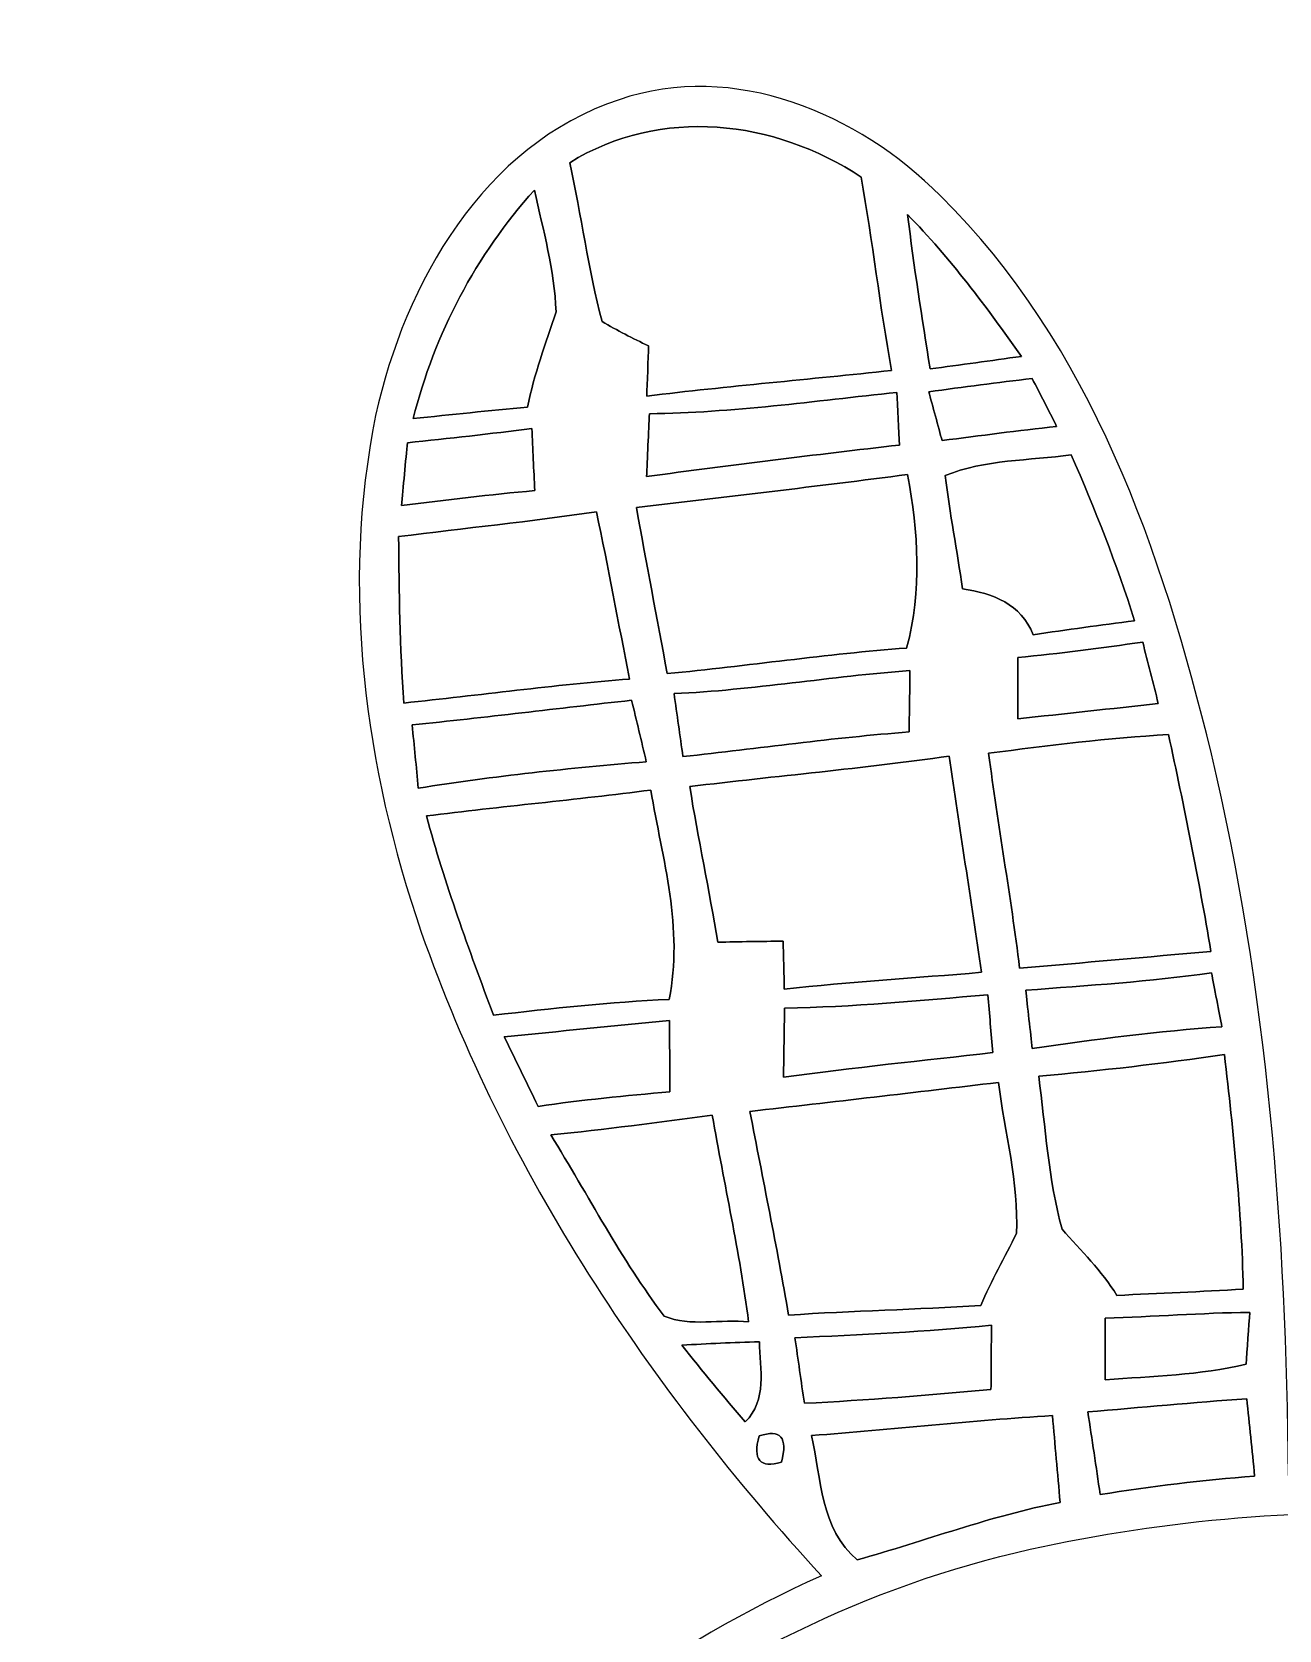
# Model space of a CAD drawing. Header units: centimetres. Extents: x -9.7 to 9.7, y -20.5 to 20.6.
# Drawn here: x -9.234 to -6.573, y -14.554 to -11.144 of the extents above; entities that cross this region are included whole.
import ezdxf

# ---------------------------------------------------------------- set-up
doc = ezdxf.new("R2010")
doc.units = ezdxf.units.CM
doc.header["$MEASUREMENT"] = 0
doc.layers.add('Camada 1', color=7, linetype='Continuous')

msp = doc.modelspace()

# ---------------------------------------------------------------- linework, layer by layer
at = {"layer": 'Camada 1'}
for points, knots in [([(-5.51814, -11.27337), (-5.27049, -11.14354), (-4.95087, -11.15447), (-4.72157, -11.31958), (-4.72157, -11.31958), (-4.49896, -11.46986), (-4.37515, -11.72845), (-4.32788, -11.98667), (-4.32788, -11.98667), (-4.27177, -12.34968), (-4.3374, -12.72151), (-4.46722, -13.0623), (-4.46722, -13.0623), (-4.65067, -13.55302), (-4.94312, -13.99611), (-5.27649, -14.39757), (-5.27649, -14.39757), (-4.7431, -14.581), (-4.31236, -14.99763), (-4.06752, -15.50105), (-4.06752, -15.50105), (-3.95605, -15.74446), (-3.81387, -16.00412), (-3.86891, -16.2814), (-3.86891, -16.2814), (-3.94017, -16.61337), (-4.20158, -16.86243), (-4.47462, -17.04304), (-4.47462, -17.04304), (-4.71735, -17.20003), (-4.98474, -17.31751), (-5.26133, -17.40076), (-5.26133, -17.40076), (-5.12409, -17.44132), (-4.98157, -17.5327), (-4.95335, -17.68333), (-4.95335, -17.68333), (-4.94242, -17.92498), (-4.7893, -18.12536), (-4.7392, -18.35855), (-4.7392, -18.35855), (-4.58505, -18.28095), (-4.40372, -18.20862), (-4.23157, -18.27354), (-4.23157, -18.27354), (-3.97756, -18.36844), (-3.8481, -18.63619), (-3.78071, -18.88208), (-3.78071, -18.88208), (-3.68194, -19.21581), (-3.8615, -19.55694), (-4.0841, -19.79753), (-4.0841, -19.79753), (-4.15113, -19.85785), (-4.17442, -19.94782), (-4.18217, -20.03531), (-4.18217, -20.03531), (-4.16913, -20.09634), (-4.10632, -20.12138), (-4.06223, -20.15737), (-4.06223, -20.15737), (-4.01954, -20.11398), (-3.97862, -20.06917), (-3.93876, -20.02401), (-3.93876, -20.02401), (-3.89149, -20.10409), (-3.84457, -20.23251), (-3.94616, -20.29283), (-3.94616, -20.29283), (-4.09397, -20.37537), (-4.27319, -20.36056), (-4.43688, -20.37467), (-4.43688, -20.37467), (-4.39525, -20.31929), (-4.31729, -20.26425), (-4.34657, -20.18558), (-4.34657, -20.18558), (-4.35468, -20.07022), (-4.54235, -20.07164), (-4.55789, -20.18454), (-4.55789, -20.18454), (-4.58752, -20.26849), (-4.50708, -20.32141), (-4.45523, -20.37221), (-4.45523, -20.37221), (-4.64043, -20.36304), (-4.82669, -20.37856), (-5.01049, -20.3475), (-5.01049, -20.3475), (-5.10258, -20.3334), (-5.21158, -20.31505), (-5.26345, -20.22722), (-5.26345, -20.22722), (-5.27543, -20.181), (-5.26661, -20.13303), (-5.26696, -20.08681), (-5.26696, -20.08681), (-5.63597, -20.2632), (-6.05367, -20.29001), (-6.45617, -20.30341), (-6.45617, -20.30341), (-6.81107, -20.29741), (-7.17337, -20.27307), (-7.50817, -20.14643), (-7.50817, -20.14643), (-7.5004, -20.19158), (-7.49547, -20.23745), (-7.4937, -20.28401), (-7.4937, -20.28401), (-7.54627, -20.38032), (-7.66655, -20.39761), (-7.76498, -20.41489), (-7.76498, -20.41489), (-8.07191, -20.45229), (-8.38376, -20.45299), (-8.69173, -20.42407), (-8.69173, -20.42407), (-8.80004, -20.4096), (-8.95526, -20.38173), (-8.9722, -20.24978), (-8.9722, -20.24978), (-8.95103, -20.10762), (-8.80956, -20.04201), (-8.69597, -19.98345), (-8.69597, -19.98345), (-9.03922, -19.79824), (-9.23395, -19.36537), (-9.12424, -18.98826), (-9.12424, -18.98826), (-9.05228, -18.73778), (-8.91857, -18.46014), (-8.65399, -18.37124), (-8.65399, -18.37124), (-8.49418, -18.31974), (-8.33119, -18.38888), (-8.19079, -18.46262), (-8.19079, -18.46262), (-8.13787, -18.23861), (-8.02816, -18.0361), (-7.92903, -17.83079), (-7.92903, -17.83079), (-7.89939, -17.65618), (-7.84506, -17.47273), (-7.69196, -17.36689), (-7.69196, -17.36689), (-8.0973, -17.24025), (-8.49241, -17.0367), (-8.78381, -16.72166), (-8.78381, -16.72166), (-8.9722, -16.51423), (-9.08861, -16.20519), (-8.97184, -15.93427), (-8.97184, -15.93427), (-8.7002, -15.28655), (-8.19502, -14.72706), (-7.54944, -14.43848), (-7.54944, -14.43848), (-7.91527, -14.03914), (-8.2236, -13.57841), (-8.40316, -13.06476), (-8.40316, -13.06476), (-8.52416, -12.71269), (-8.57532, -12.32923), (-8.50053, -11.96199), (-8.50053, -11.96199), (-8.43808, -11.67835), (-8.27087, -11.38485), (-7.98124, -11.28818), (-7.98124, -11.28818), (-7.7357, -11.20422), (-7.47041, -11.31746), (-7.29543, -11.49314), (-7.29543, -11.49314), (-6.97301, -11.81064), (-6.8213, -12.25408), (-6.71724, -12.68411), (-6.71724, -12.68411), (-6.59729, -13.18823), (-6.55708, -13.70787), (-6.5525, -14.22471), (-6.5525, -14.22471), (-6.46253, -14.22471), (-6.37258, -14.22541), (-6.28227, -14.22822), (-6.28227, -14.22822), (-6.37399, -13.53996), (-6.41173, -12.82135), (-6.19195, -12.15248), (-6.19195, -12.15248), (-6.07165, -11.79936), (-5.86351, -11.44481), (-5.51814, -11.27337)], [0, 0, 0, 0, 0.0204082, 0.0204082, 0.0204082, 0.0204082, 0.0408163, 0.0408163, 0.0408163, 0.0408163, 0.0612245, 0.0612245, 0.0612245, 0.0612245, 0.0816327, 0.0816327, 0.0816327, 0.0816327, 0.1020408, 0.1020408, 0.1020408, 0.1020408, 0.122449, 0.122449, 0.122449, 0.122449, 0.1428571, 0.1428571, 0.1428571, 0.1428571, 0.1632653, 0.1632653, 0.1632653, 0.1632653, 0.1836735, 0.1836735, 0.1836735, 0.1836735, 0.2040816, 0.2040816, 0.2040816, 0.2040816, 0.2244898, 0.2244898, 0.2244898, 0.2244898, 0.244898, 0.244898, 0.244898, 0.244898, 0.2653061, 0.2653061, 0.2653061, 0.2653061, 0.2857143, 0.2857143, 0.2857143, 0.2857143, 0.3061224, 0.3061224, 0.3061224, 0.3061224, 0.3265306, 0.3265306, 0.3265306, 0.3265306, 0.3469388, 0.3469388, 0.3469388, 0.3469388, 0.3673469, 0.3673469, 0.3673469, 0.3673469, 0.3877551, 0.3877551, 0.3877551, 0.3877551, 0.4081633, 0.4081633, 0.4081633, 0.4081633, 0.4285714, 0.4285714, 0.4285714, 0.4285714, 0.4489796, 0.4489796, 0.4489796, 0.4489796, 0.4693878, 0.4693878, 0.4693878, 0.4693878, 0.4897959, 0.4897959, 0.4897959, 0.4897959, 0.5102041, 0.5102041, 0.5102041, 0.5102041, 0.5306122, 0.5306122, 0.5306122, 0.5306122, 0.5510204, 0.5510204, 0.5510204, 0.5510204, 0.5714286, 0.5714286, 0.5714286, 0.5714286, 0.5918367, 0.5918367, 0.5918367, 0.5918367, 0.6122449, 0.6122449, 0.6122449, 0.6122449, 0.6326531, 0.6326531, 0.6326531, 0.6326531, 0.6530612, 0.6530612, 0.6530612, 0.6530612, 0.6734694, 0.6734694, 0.6734694, 0.6734694, 0.6938776, 0.6938776, 0.6938776, 0.6938776, 0.7142857, 0.7142857, 0.7142857, 0.7142857, 0.7346939, 0.7346939, 0.7346939, 0.7346939, 0.755102, 0.755102, 0.755102, 0.755102, 0.7755102, 0.7755102, 0.7755102, 0.7755102, 0.7959184, 0.7959184, 0.7959184, 0.7959184, 0.8163265, 0.8163265, 0.8163265, 0.8163265, 0.8367347, 0.8367347, 0.8367347, 0.8367347, 0.8571429, 0.8571429, 0.8571429, 0.8571429, 0.877551, 0.877551, 0.877551, 0.877551, 0.8979592, 0.8979592, 0.8979592, 0.8979592, 0.9183673, 0.9183673, 0.9183673, 0.9183673, 0.9387755, 0.9387755, 0.9387755, 0.9387755, 0.9591837, 0.9591837, 0.9591837, 0.9591837, 1, 1, 1, 1]), ([(-8.08637, -11.42259), (-8.08637, -11.42259), (-8.08637, -11.42259), (-8.08637, -11.42259), (-8.08637, -11.42259), (-8.06167, -11.53512), (-8.04721, -11.64978), (-8.01722, -11.7616), (-8.01722, -11.7616), (-7.98512, -11.78031), (-7.95196, -11.79759), (-7.91809, -11.81347), (-7.91809, -11.81347), (-7.91915, -11.84027), (-7.92091, -11.89389), (-7.92198, -11.92072), (-7.92198, -11.92072), (-7.74805, -11.89955), (-7.57378, -11.88473), (-7.39985, -11.86602), (-7.39985, -11.86602), (-7.42421, -11.7288), (-7.44044, -11.5905), (-7.46441, -11.45363), (-7.46441, -11.45363), (-7.64892, -11.33052), (-7.89305, -11.30229), (-8.08637, -11.42259)], [0, 0, 0, 0, 0.125, 0.125, 0.125, 0.125, 0.25, 0.25, 0.25, 0.25, 0.375, 0.375, 0.375, 0.375, 0.5, 0.5, 0.5, 0.5, 0.625, 0.625, 0.625, 0.625, 0.75, 0.75, 0.75, 0.75, 1, 1, 1, 1]), ([(-8.42044, -11.96869), (-8.42044, -11.96869), (-8.42044, -11.96869), (-8.42044, -11.96869), (-8.42044, -11.96869), (-8.33931, -11.96021), (-8.25782, -11.95175), (-8.17633, -11.94435), (-8.17633, -11.94435), (-8.16292, -11.87414), (-8.13716, -11.80782), (-8.11565, -11.7408), (-8.11565, -11.7408), (-8.11882, -11.65224), (-8.14282, -11.56652), (-8.16187, -11.48115), (-8.16187, -11.48115), (-8.28709, -11.61979), (-8.37458, -11.78772), (-8.42044, -11.96869)], [0, 0, 0, 0, 0.1666667, 0.1666667, 0.1666667, 0.1666667, 0.3333333, 0.3333333, 0.3333333, 0.3333333, 0.5, 0.5, 0.5, 0.5, 0.6666667, 0.6666667, 0.6666667, 0.6666667, 1, 1, 1, 1]), ([(-7.36528, -11.53337), (-7.36528, -11.53337), (-7.36528, -11.53337), (-7.36528, -11.53337), (-7.36528, -11.53337), (-7.35224, -11.64342), (-7.3346, -11.75315), (-7.31731, -11.86285), (-7.31731, -11.86285), (-7.2524, -11.85403), (-7.1875, -11.84485), (-7.12257, -11.83604), (-7.12257, -11.83604), (-7.19701, -11.7302), (-7.27463, -11.62614), (-7.36528, -11.53337)], [0, 0, 0, 0, 0.2, 0.2, 0.2, 0.2, 0.4, 0.4, 0.4, 0.4, 0.6, 0.6, 0.6, 0.6, 1, 1, 1, 1]), ([(-7.32013, -11.91153), (-7.32013, -11.91153), (-7.32013, -11.91153), (-7.32013, -11.91153), (-7.32013, -11.91153), (-7.31307, -11.93765), (-7.29896, -11.9895), (-7.29192, -12.01561), (-7.29192, -12.01561), (-7.21042, -12.00502), (-7.12893, -11.99444), (-7.04744, -11.98527), (-7.04744, -11.98527), (-7.06472, -11.95069), (-7.08235, -11.91648), (-7.09965, -11.88295), (-7.09965, -11.88295), (-7.17303, -11.89214), (-7.24675, -11.9013), (-7.32013, -11.91153)], [0, 0, 0, 0, 0.1666667, 0.1666667, 0.1666667, 0.1666667, 0.3333333, 0.3333333, 0.3333333, 0.3333333, 0.5, 0.5, 0.5, 0.5, 0.6666667, 0.6666667, 0.6666667, 0.6666667, 1, 1, 1, 1]), ([(-7.91632, -11.95846), (-7.91632, -11.95846), (-7.91632, -11.95846), (-7.91632, -11.95846), (-7.91632, -11.95846), (-7.91809, -11.99198), (-7.92091, -12.059), (-7.92233, -12.0925), (-7.92233, -12.0925), (-7.74276, -12.06782), (-7.56284, -12.04595), (-7.38258, -12.02513), (-7.38258, -12.02513), (-7.38399, -11.99727), (-7.38681, -11.94118), (-7.38823, -11.91294), (-7.38823, -11.91294), (-7.56391, -11.93129), (-7.73959, -11.95599), (-7.91632, -11.95846)], [0, 0, 0, 0, 0.1666667, 0.1666667, 0.1666667, 0.1666667, 0.3333333, 0.3333333, 0.3333333, 0.3333333, 0.5, 0.5, 0.5, 0.5, 0.6666667, 0.6666667, 0.6666667, 0.6666667, 1, 1, 1, 1]), ([(-8.4328, -12.02019), (-8.4328, -12.02019), (-8.4328, -12.02019), (-8.4328, -12.02019), (-8.4328, -12.02019), (-8.43597, -12.05371), (-8.44232, -12.12074), (-8.44549, -12.15424), (-8.44549, -12.15424), (-8.3506, -12.14261), (-8.25605, -12.13061), (-8.16081, -12.12249), (-8.16081, -12.12249), (-8.16327, -12.07769), (-8.16539, -12.03359), (-8.16715, -11.98986), (-8.16715, -11.98986), (-8.2557, -12.00114), (-8.34425, -12.01137), (-8.4328, -12.02019)], [0, 0, 0, 0, 0.1666667, 0.1666667, 0.1666667, 0.1666667, 0.3333333, 0.3333333, 0.3333333, 0.3333333, 0.5, 0.5, 0.5, 0.5, 0.6666667, 0.6666667, 0.6666667, 0.6666667, 1, 1, 1, 1]), ([(-7.2852, -12.0904), (-7.2852, -12.0904), (-7.2852, -12.0904), (-7.2852, -12.0904), (-7.2852, -12.0904), (-7.27533, -12.17083), (-7.25981, -12.25125), (-7.24817, -12.33204), (-7.24817, -12.33204), (-7.18326, -12.34227), (-7.12328, -12.36345), (-7.09753, -12.43012), (-7.09753, -12.43012), (-7.02522, -12.41918), (-6.95325, -12.4093), (-6.88092, -12.40013), (-6.88092, -12.40013), (-6.91973, -12.27949), (-6.96524, -12.16166), (-7.0164, -12.04595), (-7.0164, -12.04595), (-7.10564, -12.05864), (-7.20019, -12.05547), (-7.2852, -12.0904)], [0, 0, 0, 0, 0.1428571, 0.1428571, 0.1428571, 0.1428571, 0.2857143, 0.2857143, 0.2857143, 0.2857143, 0.4285714, 0.4285714, 0.4285714, 0.4285714, 0.5714286, 0.5714286, 0.5714286, 0.5714286, 0.7142857, 0.7142857, 0.7142857, 0.7142857, 1, 1, 1, 1]), ([(-7.94419, -12.15813), (-7.94419, -12.15813), (-7.94419, -12.15813), (-7.94419, -12.15813), (-7.94419, -12.15813), (-7.92268, -12.27632), (-7.90046, -12.39448), (-7.87822, -12.51303), (-7.87822, -12.51303), (-7.70784, -12.49644), (-7.53816, -12.4714), (-7.3674, -12.45834), (-7.3674, -12.45834), (-7.33424, -12.33594), (-7.34306, -12.21069), (-7.36528, -12.08792), (-7.36528, -12.08792), (-7.55791, -12.11333), (-7.75124, -12.13555), (-7.94419, -12.15813)], [0, 0, 0, 0, 0.1666667, 0.1666667, 0.1666667, 0.1666667, 0.3333333, 0.3333333, 0.3333333, 0.3333333, 0.5, 0.5, 0.5, 0.5, 0.6666667, 0.6666667, 0.6666667, 0.6666667, 1, 1, 1, 1]), ([(-8.4515, -12.22058), (-8.4515, -12.22058), (-8.4515, -12.22058), (-8.4515, -12.22058), (-8.4515, -12.22058), (-8.45043, -12.33874), (-8.44902, -12.45729), (-8.4402, -12.57582), (-8.4402, -12.57582), (-8.27969, -12.55888), (-8.11952, -12.53701), (-7.95867, -12.52466), (-7.95867, -12.52466), (-7.98265, -12.40542), (-8.00381, -12.28583), (-8.02957, -12.16766), (-8.02957, -12.16766), (-8.16963, -12.18812), (-8.31074, -12.20294), (-8.4515, -12.22058)], [0, 0, 0, 0, 0.1666667, 0.1666667, 0.1666667, 0.1666667, 0.3333333, 0.3333333, 0.3333333, 0.3333333, 0.5, 0.5, 0.5, 0.5, 0.6666667, 0.6666667, 0.6666667, 0.6666667, 1, 1, 1, 1]), ([(-7.13034, -12.47846), (-7.13034, -12.47846), (-7.13034, -12.47846), (-7.13034, -12.47846), (-7.13034, -12.47846), (-7.13034, -12.51126), (-7.13034, -12.57687), (-7.13034, -12.60934), (-7.13034, -12.60934), (-7.0305, -12.59874), (-6.93067, -12.5878), (-6.83048, -12.57687), (-6.83048, -12.57687), (-6.84142, -12.53277), (-6.8527, -12.48903), (-6.86364, -12.44564), (-6.86364, -12.44564), (-6.95218, -12.45834), (-7.04108, -12.47034), (-7.13034, -12.47846)], [0, 0, 0, 0, 0.1666667, 0.1666667, 0.1666667, 0.1666667, 0.3333333, 0.3333333, 0.3333333, 0.3333333, 0.5, 0.5, 0.5, 0.5, 0.6666667, 0.6666667, 0.6666667, 0.6666667, 1, 1, 1, 1]), ([(-7.86377, -12.55572), (-7.86377, -12.55572), (-7.86377, -12.55572), (-7.86377, -12.55572), (-7.86377, -12.55572), (-7.85741, -12.60016), (-7.85142, -12.64496), (-7.84472, -12.69012), (-7.84472, -12.69012), (-7.68385, -12.67283), (-7.52369, -12.64954), (-7.36211, -12.63755), (-7.36211, -12.63755), (-7.36177, -12.60474), (-7.3607, -12.53912), (-7.36035, -12.50631), (-7.36035, -12.50631), (-7.52863, -12.51902), (-7.69513, -12.54794), (-7.86377, -12.55572)], [0, 0, 0, 0, 0.1666667, 0.1666667, 0.1666667, 0.1666667, 0.3333333, 0.3333333, 0.3333333, 0.3333333, 0.5, 0.5, 0.5, 0.5, 0.6666667, 0.6666667, 0.6666667, 0.6666667, 1, 1, 1, 1]), ([(-8.42256, -12.62238), (-8.42256, -12.62238), (-8.42256, -12.62238), (-8.42256, -12.62238), (-8.42256, -12.62238), (-8.41833, -12.66684), (-8.41375, -12.71198), (-8.40951, -12.75749), (-8.40951, -12.75749), (-8.2483, -12.73174), (-8.08566, -12.71447), (-7.92303, -12.70105), (-7.92303, -12.70105), (-7.93361, -12.6566), (-7.94384, -12.61285), (-7.95443, -12.56982), (-7.95443, -12.56982), (-8.11035, -12.5871), (-8.26629, -12.60651), (-8.42256, -12.62238)], [0, 0, 0, 0, 0.1666667, 0.1666667, 0.1666667, 0.1666667, 0.3333333, 0.3333333, 0.3333333, 0.3333333, 0.5, 0.5, 0.5, 0.5, 0.6666667, 0.6666667, 0.6666667, 0.6666667, 1, 1, 1, 1]), ([(-7.19242, -12.68306), (-7.19242, -12.68306), (-7.19242, -12.68306), (-7.19242, -12.68306), (-7.19242, -12.68306), (-7.17267, -12.83616), (-7.14516, -12.98787), (-7.12645, -13.14131), (-7.12645, -13.14131), (-6.99028, -13.13039), (-6.85446, -13.11768), (-6.71829, -13.10569), (-6.71829, -13.10569), (-6.74404, -12.95047), (-6.77545, -12.7963), (-6.80861, -12.64284), (-6.80861, -12.64284), (-6.93702, -12.65096), (-7.06508, -12.66577), (-7.19242, -12.68306)], [0, 0, 0, 0, 0.1666667, 0.1666667, 0.1666667, 0.1666667, 0.3333333, 0.3333333, 0.3333333, 0.3333333, 0.5, 0.5, 0.5, 0.5, 0.6666667, 0.6666667, 0.6666667, 0.6666667, 1, 1, 1, 1]), ([(-7.83025, -12.75396), (-7.83025, -12.75396), (-7.83025, -12.75396), (-7.83025, -12.75396), (-7.83025, -12.75396), (-7.81261, -12.8651), (-7.78862, -12.97515), (-7.77063, -13.08629), (-7.77063, -13.08629), (-7.72407, -13.08522), (-7.67749, -13.08417), (-7.63093, -13.08417), (-7.63093, -13.08417), (-7.63023, -13.10957), (-7.62881, -13.16073), (-7.62847, -13.18648), (-7.62847, -13.18648), (-7.48841, -13.17059), (-7.348, -13.16248), (-7.20794, -13.15049), (-7.20794, -13.15049), (-7.22982, -12.99632), (-7.25452, -12.84286), (-7.27674, -12.68906), (-7.27674, -12.68906), (-7.46054, -12.71517), (-7.64575, -12.73174), (-7.83025, -12.75396)], [0, 0, 0, 0, 0.125, 0.125, 0.125, 0.125, 0.25, 0.25, 0.25, 0.25, 0.375, 0.375, 0.375, 0.375, 0.5, 0.5, 0.5, 0.5, 0.625, 0.625, 0.625, 0.625, 0.75, 0.75, 0.75, 0.75, 1, 1, 1, 1]), ([(-8.39222, -12.81677), (-8.39222, -12.81677), (-8.39222, -12.81677), (-8.39222, -12.81677), (-8.39222, -12.81677), (-8.35307, -12.96105), (-8.30157, -13.10181), (-8.249, -13.24186), (-8.249, -13.24186), (-8.12447, -13.22811), (-7.99958, -13.21364), (-7.87435, -13.20835), (-7.87435, -13.20835), (-7.84331, -13.05772), (-7.88846, -12.90884), (-7.91351, -12.76139), (-7.91351, -12.76139), (-8.07297, -12.7822), (-8.23277, -12.79666), (-8.39222, -12.81677)], [0, 0, 0, 0, 0.1666667, 0.1666667, 0.1666667, 0.1666667, 0.3333333, 0.3333333, 0.3333333, 0.3333333, 0.5, 0.5, 0.5, 0.5, 0.6666667, 0.6666667, 0.6666667, 0.6666667, 1, 1, 1, 1]), ([(-7.11341, -13.1886), (-7.11341, -13.1886), (-7.11341, -13.1886), (-7.11341, -13.1886), (-7.11341, -13.1886), (-7.10988, -13.21964), (-7.10282, -13.28173), (-7.0993, -13.31277), (-7.0993, -13.31277), (-6.96489, -13.29336), (-6.83012, -13.27643), (-6.69466, -13.26656), (-6.69466, -13.26656), (-6.70031, -13.23798), (-6.71125, -13.18048), (-6.71688, -13.15154), (-6.71688, -13.15154), (-6.84847, -13.16989), (-6.98076, -13.17907), (-7.11341, -13.1886)], [0, 0, 0, 0, 0.1666667, 0.1666667, 0.1666667, 0.1666667, 0.3333333, 0.3333333, 0.3333333, 0.3333333, 0.5, 0.5, 0.5, 0.5, 0.6666667, 0.6666667, 0.6666667, 0.6666667, 1, 1, 1, 1]), ([(-7.62776, -13.2267), (-7.62776, -13.2267), (-7.62776, -13.2267), (-7.62776, -13.2267), (-7.62776, -13.2267), (-7.62881, -13.27572), (-7.62952, -13.32476), (-7.63023, -13.37451), (-7.63023, -13.37451), (-7.48171, -13.35405), (-7.33248, -13.33853), (-7.18361, -13.32194), (-7.18361, -13.32194), (-7.18714, -13.28032), (-7.19067, -13.23939), (-7.1942, -13.19847), (-7.1942, -13.19847), (-7.33848, -13.21047), (-7.48276, -13.22492), (-7.62776, -13.2267)], [0, 0, 0, 0, 0.1666667, 0.1666667, 0.1666667, 0.1666667, 0.3333333, 0.3333333, 0.3333333, 0.3333333, 0.5, 0.5, 0.5, 0.5, 0.6666667, 0.6666667, 0.6666667, 0.6666667, 1, 1, 1, 1]), ([(-8.22606, -13.28807), (-8.22606, -13.28807), (-8.22606, -13.28807), (-8.22606, -13.28807), (-8.22606, -13.28807), (-8.20208, -13.33712), (-8.17809, -13.3865), (-8.1541, -13.43659), (-8.1541, -13.43659), (-8.06061, -13.42284), (-7.96643, -13.41366), (-7.87259, -13.40555), (-7.87259, -13.40555), (-7.87293, -13.35439), (-7.8733, -13.30359), (-7.8733, -13.2535), (-7.8733, -13.2535), (-7.99112, -13.26339), (-8.1086, -13.27714), (-8.22606, -13.28807)], [0, 0, 0, 0, 0.1666667, 0.1666667, 0.1666667, 0.1666667, 0.3333333, 0.3333333, 0.3333333, 0.3333333, 0.5, 0.5, 0.5, 0.5, 0.6666667, 0.6666667, 0.6666667, 0.6666667, 1, 1, 1, 1]), ([(-7.08554, -13.37203), (-7.08554, -13.37203), (-7.08554, -13.37203), (-7.08554, -13.37203), (-7.08554, -13.37203), (-7.07107, -13.48105), (-7.06508, -13.59181), (-7.03579, -13.69871), (-7.03579, -13.69871), (-6.99523, -13.74422), (-6.95113, -13.78725), (-6.91868, -13.84017), (-6.91868, -13.84017), (-6.82907, -13.83524), (-6.7391, -13.83242), (-6.64915, -13.82642), (-6.64915, -13.82642), (-6.65268, -13.65885), (-6.66996, -13.49199), (-6.68937, -13.32583), (-6.68937, -13.32583), (-6.82096, -13.34523), (-6.95325, -13.3604), (-7.08554, -13.37203)], [0, 0, 0, 0, 0.1428571, 0.1428571, 0.1428571, 0.1428571, 0.2857143, 0.2857143, 0.2857143, 0.2857143, 0.4285714, 0.4285714, 0.4285714, 0.4285714, 0.5714286, 0.5714286, 0.5714286, 0.5714286, 0.7142857, 0.7142857, 0.7142857, 0.7142857, 1, 1, 1, 1]), ([(-7.70183, -13.44719), (-7.70183, -13.44719), (-7.70183, -13.44719), (-7.70183, -13.44719), (-7.70183, -13.44719), (-7.67432, -13.59181), (-7.64433, -13.73645), (-7.61929, -13.88215), (-7.61929, -13.88215), (-7.48276, -13.87264), (-7.34589, -13.87016), (-7.20936, -13.8617), (-7.20936, -13.8617), (-7.18643, -13.80842), (-7.15856, -13.75833), (-7.13281, -13.70753), (-7.13281, -13.70753), (-7.12857, -13.59923), (-7.15785, -13.49233), (-7.17161, -13.38545), (-7.17161, -13.38545), (-7.34835, -13.4066), (-7.52474, -13.42707), (-7.70183, -13.44719)], [0, 0, 0, 0, 0.1428571, 0.1428571, 0.1428571, 0.1428571, 0.2857143, 0.2857143, 0.2857143, 0.2857143, 0.4285714, 0.4285714, 0.4285714, 0.4285714, 0.5714286, 0.5714286, 0.5714286, 0.5714286, 0.7142857, 0.7142857, 0.7142857, 0.7142857, 1, 1, 1, 1]), ([(-8.12694, -13.49728), (-8.12694, -13.49728), (-8.12694, -13.49728), (-8.12694, -13.49728), (-8.12694, -13.49728), (-8.04686, -13.62674), (-7.97666, -13.76257), (-7.88492, -13.88426), (-7.88492, -13.88426), (-7.82813, -13.90755), (-7.76427, -13.89027), (-7.70466, -13.89627), (-7.70466, -13.89627), (-7.72407, -13.74775), (-7.75687, -13.60204), (-7.78228, -13.4553), (-7.78228, -13.4553), (-7.89693, -13.47011), (-8.01158, -13.48668), (-8.12694, -13.49728)], [0, 0, 0, 0, 0.1666667, 0.1666667, 0.1666667, 0.1666667, 0.3333333, 0.3333333, 0.3333333, 0.3333333, 0.5, 0.5, 0.5, 0.5, 0.6666667, 0.6666667, 0.6666667, 0.6666667, 1, 1, 1, 1]), ([(-6.94407, -13.8885), (-6.94407, -13.8885), (-6.94407, -13.8885), (-6.94407, -13.8885), (-6.94407, -13.8885), (-6.94407, -13.92132), (-6.94372, -13.98729), (-6.94372, -14.02009), (-6.94372, -14.02009), (-6.84318, -14.01268), (-6.74158, -14.01022), (-6.64316, -13.98658), (-6.64316, -13.98658), (-6.64104, -13.95906), (-6.63716, -13.90368), (-6.63539, -13.87615), (-6.63539, -13.87615), (-6.7384, -13.87756), (-6.84106, -13.88533), (-6.94407, -13.8885)], [0, 0, 0, 0, 0.1666667, 0.1666667, 0.1666667, 0.1666667, 0.3333333, 0.3333333, 0.3333333, 0.3333333, 0.5, 0.5, 0.5, 0.5, 0.6666667, 0.6666667, 0.6666667, 0.6666667, 1, 1, 1, 1]), ([(-7.60589, -13.93048), (-7.60589, -13.93048), (-7.60589, -13.93048), (-7.60589, -13.93048), (-7.60589, -13.93048), (-7.59919, -13.97669), (-7.59249, -14.02326), (-7.58577, -14.07018), (-7.58577, -14.07018), (-7.45277, -14.06384), (-7.32013, -14.0529), (-7.1875, -14.0409), (-7.1875, -14.0409), (-7.18714, -13.9947), (-7.18679, -13.94919), (-7.18643, -13.90368), (-7.18643, -13.90368), (-7.32579, -13.91778), (-7.46619, -13.92378), (-7.60589, -13.93048)], [0, 0, 0, 0, 0.1666667, 0.1666667, 0.1666667, 0.1666667, 0.3333333, 0.3333333, 0.3333333, 0.3333333, 0.5, 0.5, 0.5, 0.5, 0.6666667, 0.6666667, 0.6666667, 0.6666667, 1, 1, 1, 1]), ([(-7.84718, -13.94636), (-7.84718, -13.94636), (-7.84718, -13.94636), (-7.84718, -13.94636), (-7.84718, -13.94636), (-7.80308, -14.00174), (-7.75864, -14.05643), (-7.71172, -14.11005), (-7.71172, -14.11005), (-7.6648, -14.06313), (-7.68032, -13.9975), (-7.68173, -13.93895), (-7.68173, -13.93895), (-7.73711, -13.94037), (-7.79215, -13.94283), (-7.84718, -13.94636)], [0, 0, 0, 0, 0.2, 0.2, 0.2, 0.2, 0.4, 0.4, 0.4, 0.4, 0.6, 0.6, 0.6, 0.6, 1, 1, 1, 1]), ([(-6.98112, -14.08852), (-6.98112, -14.08852), (-6.98112, -14.08852), (-6.98112, -14.08852), (-6.98112, -14.08852), (-6.97159, -14.14673), (-6.96312, -14.20566), (-6.95466, -14.26491), (-6.95466, -14.26491), (-6.8453, -14.24834), (-6.73522, -14.23353), (-6.62481, -14.22576), (-6.62481, -14.22576), (-6.6301, -14.17002), (-6.63575, -14.11498), (-6.64174, -14.06065), (-6.64174, -14.06065), (-6.75498, -14.06842), (-6.86788, -14.07936), (-6.98112, -14.08852)], [0, 0, 0, 0, 0.1666667, 0.1666667, 0.1666667, 0.1666667, 0.3333333, 0.3333333, 0.3333333, 0.3333333, 0.5, 0.5, 0.5, 0.5, 0.6666667, 0.6666667, 0.6666667, 0.6666667, 1, 1, 1, 1]), ([(-7.57025, -14.13898), (-7.57025, -14.13898), (-7.57025, -14.13898), (-7.57025, -14.13898), (-7.57025, -14.13898), (-7.54979, -14.23034), (-7.5512, -14.33865), (-7.47289, -14.40427), (-7.47289, -14.40427), (-7.32825, -14.36441), (-7.18784, -14.31008), (-7.04003, -14.28184), (-7.04003, -14.28184), (-7.04532, -14.21977), (-7.05097, -14.15767), (-7.05626, -14.09664), (-7.05626, -14.09664), (-7.22806, -14.10652), (-7.3988, -14.12662), (-7.57025, -14.13898)], [0, 0, 0, 0, 0.1666667, 0.1666667, 0.1666667, 0.1666667, 0.3333333, 0.3333333, 0.3333333, 0.3333333, 0.5, 0.5, 0.5, 0.5, 0.6666667, 0.6666667, 0.6666667, 0.6666667, 1, 1, 1, 1]), ([(-7.68208, -14.14003), (-7.68208, -14.14003), (-7.68208, -14.14003), (-7.68208, -14.14003), (-7.68208, -14.14003), (-7.69654, -14.19119), (-7.68068, -14.20953), (-7.63447, -14.19577), (-7.63447, -14.19577), (-7.6207, -14.14322), (-7.63658, -14.12451), (-7.68208, -14.14003)], [0, 0, 0, 0, 0.25, 0.25, 0.25, 0.25, 0.5, 0.5, 0.5, 0.5, 1, 1, 1, 1]), ([(-7.10352, -14.38168), (-7.10352, -14.38168), (-7.10352, -14.38168), (-7.10352, -14.38168), (-7.10352, -14.38168), (-7.79955, -14.53761), (-8.38941, -15.02657), (-8.73442, -15.64286), (-8.73442, -15.64286), (-8.84201, -15.84113), (-8.98137, -16.05808), (-8.92315, -16.29445), (-8.92315, -16.29445), (-8.85119, -16.60207), (-8.59296, -16.81373), (-8.3446, -16.98449), (-8.3446, -16.98449), (-8.40281, -16.83985), (-8.39893, -16.66521), (-8.29063, -16.54493), (-8.29063, -16.54493), (-8.14211, -16.353), (-7.80732, -16.35936), (-7.66797, -16.55903), (-7.66797, -16.55903), (-7.55473, -16.69767), (-7.5625, -16.9164), (-7.67891, -17.05115), (-7.67891, -17.05115), (-7.74135, -17.12877), (-7.83836, -17.16334), (-7.9255, -17.20461), (-7.9255, -17.20461), (-7.33743, -17.42617), (-6.70136, -17.54928), (-6.07306, -17.48013), (-6.07306, -17.48013), (-5.65784, -17.4452), (-5.25322, -17.33055), (-4.86867, -17.17357), (-4.86867, -17.17357), (-4.9918, -17.15628), (-5.12444, -17.12595), (-5.20664, -17.02469), (-5.20664, -17.02469), (-5.33788, -16.87688), (-5.31106, -16.62606), (-5.15408, -16.50717), (-5.15408, -16.50717), (-4.96076, -16.34277), (-4.61539, -16.41544), (-4.52332, -16.65781), (-4.52332, -16.65781), (-4.46687, -16.76929), (-4.51202, -16.89347), (-4.54907, -17.00318), (-4.54907, -17.00318), (-4.30388, -16.82608), (-4.04777, -16.61971), (-3.96451, -16.31492), (-3.96451, -16.31492), (-3.88231, -16.0602), (-4.0199, -15.8115), (-4.11938, -15.58395), (-4.11938, -15.58395), (-4.35645, -15.07137), (-4.78825, -14.64239), (-5.33047, -14.46564), (-5.33047, -14.46564), (-5.89915, -14.28291), (-6.52039, -14.25292), (-7.10352, -14.38168)], [0, 0, 0, 0, 0.0526316, 0.0526316, 0.0526316, 0.0526316, 0.1052632, 0.1052632, 0.1052632, 0.1052632, 0.1578947, 0.1578947, 0.1578947, 0.1578947, 0.2105263, 0.2105263, 0.2105263, 0.2105263, 0.2631579, 0.2631579, 0.2631579, 0.2631579, 0.3157895, 0.3157895, 0.3157895, 0.3157895, 0.3684211, 0.3684211, 0.3684211, 0.3684211, 0.4210526, 0.4210526, 0.4210526, 0.4210526, 0.4736842, 0.4736842, 0.4736842, 0.4736842, 0.5263158, 0.5263158, 0.5263158, 0.5263158, 0.5789474, 0.5789474, 0.5789474, 0.5789474, 0.6315789, 0.6315789, 0.6315789, 0.6315789, 0.6842105, 0.6842105, 0.6842105, 0.6842105, 0.7368421, 0.7368421, 0.7368421, 0.7368421, 0.7894737, 0.7894737, 0.7894737, 0.7894737, 0.8421053, 0.8421053, 0.8421053, 0.8421053, 0.8947368, 0.8947368, 0.8947368, 0.8947368, 1, 1, 1, 1])]:
    msp.add_open_spline(points, degree=3, knots=knots, dxfattribs=at)
at = {"layer": 'Camada 1', "color": 7}
for points, knots in [([(-8.08637, -11.42259), (-7.89305, -11.30229), (-7.64892, -11.33052), (-7.46441, -11.45363), (-7.46441, -11.45363), (-7.44044, -11.5905), (-7.42421, -11.7288), (-7.39985, -11.86602), (-7.39985, -11.86602), (-7.57378, -11.88473), (-7.74805, -11.89955), (-7.92198, -11.92072), (-7.92198, -11.92072), (-7.92091, -11.89389), (-7.91915, -11.84027), (-7.91809, -11.81347), (-7.91809, -11.81347), (-7.95196, -11.79759), (-7.98512, -11.78031), (-8.01722, -11.7616), (-8.01722, -11.7616), (-8.04721, -11.64978), (-8.06167, -11.53512), (-8.08637, -11.42259)], [0, 0, 0, 0, 0.1428571, 0.1428571, 0.1428571, 0.1428571, 0.2857143, 0.2857143, 0.2857143, 0.2857143, 0.4285714, 0.4285714, 0.4285714, 0.4285714, 0.5714286, 0.5714286, 0.5714286, 0.5714286, 0.7142857, 0.7142857, 0.7142857, 0.7142857, 1, 1, 1, 1]), ([(-8.42044, -11.96869), (-8.37458, -11.78772), (-8.28709, -11.61979), (-8.16187, -11.48115), (-8.16187, -11.48115), (-8.14282, -11.56652), (-8.11882, -11.65224), (-8.11565, -11.7408), (-8.11565, -11.7408), (-8.13716, -11.80782), (-8.16292, -11.87414), (-8.17633, -11.94435), (-8.17633, -11.94435), (-8.25782, -11.95175), (-8.33931, -11.96021), (-8.42044, -11.96869)], [0, 0, 0, 0, 0.2, 0.2, 0.2, 0.2, 0.4, 0.4, 0.4, 0.4, 0.6, 0.6, 0.6, 0.6, 1, 1, 1, 1]), ([(-7.36528, -11.53337), (-7.27463, -11.62614), (-7.19701, -11.7302), (-7.12257, -11.83604), (-7.12257, -11.83604), (-7.1875, -11.84485), (-7.2524, -11.85403), (-7.31731, -11.86285), (-7.31731, -11.86285), (-7.3346, -11.75315), (-7.35224, -11.64342), (-7.36528, -11.53337)], [0, 0, 0, 0, 0.25, 0.25, 0.25, 0.25, 0.5, 0.5, 0.5, 0.5, 1, 1, 1, 1]), ([(-7.32013, -11.91153), (-7.24675, -11.9013), (-7.17303, -11.89214), (-7.09965, -11.88295), (-7.09965, -11.88295), (-7.08235, -11.91648), (-7.06472, -11.95069), (-7.04744, -11.98527), (-7.04744, -11.98527), (-7.12893, -11.99444), (-7.21042, -12.00502), (-7.29192, -12.01561), (-7.29192, -12.01561), (-7.29896, -11.9895), (-7.31307, -11.93765), (-7.32013, -11.91153)], [0, 0, 0, 0, 0.2, 0.2, 0.2, 0.2, 0.4, 0.4, 0.4, 0.4, 0.6, 0.6, 0.6, 0.6, 1, 1, 1, 1]), ([(-7.91632, -11.95846), (-7.73959, -11.95599), (-7.56391, -11.93129), (-7.38823, -11.91294), (-7.38823, -11.91294), (-7.38681, -11.94118), (-7.38399, -11.99727), (-7.38258, -12.02513), (-7.38258, -12.02513), (-7.56284, -12.04595), (-7.74276, -12.06782), (-7.92233, -12.0925), (-7.92233, -12.0925), (-7.92091, -12.059), (-7.91809, -11.99198), (-7.91632, -11.95846)], [0, 0, 0, 0, 0.2, 0.2, 0.2, 0.2, 0.4, 0.4, 0.4, 0.4, 0.6, 0.6, 0.6, 0.6, 1, 1, 1, 1]), ([(-8.4328, -12.02019), (-8.34425, -12.01137), (-8.2557, -12.00114), (-8.16715, -11.98986), (-8.16715, -11.98986), (-8.16539, -12.03359), (-8.16327, -12.07769), (-8.16081, -12.12249), (-8.16081, -12.12249), (-8.25605, -12.13061), (-8.3506, -12.14261), (-8.44549, -12.15424), (-8.44549, -12.15424), (-8.44232, -12.12074), (-8.43597, -12.05371), (-8.4328, -12.02019)], [0, 0, 0, 0, 0.2, 0.2, 0.2, 0.2, 0.4, 0.4, 0.4, 0.4, 0.6, 0.6, 0.6, 0.6, 1, 1, 1, 1]), ([(-7.2852, -12.0904), (-7.20019, -12.05547), (-7.10564, -12.05864), (-7.0164, -12.04595), (-7.0164, -12.04595), (-6.96524, -12.16166), (-6.91973, -12.27949), (-6.88092, -12.40013), (-6.88092, -12.40013), (-6.95325, -12.4093), (-7.02522, -12.41918), (-7.09753, -12.43012), (-7.09753, -12.43012), (-7.12328, -12.36345), (-7.18326, -12.34227), (-7.24817, -12.33204), (-7.24817, -12.33204), (-7.25981, -12.25125), (-7.27533, -12.17083), (-7.2852, -12.0904)], [0, 0, 0, 0, 0.1666667, 0.1666667, 0.1666667, 0.1666667, 0.3333333, 0.3333333, 0.3333333, 0.3333333, 0.5, 0.5, 0.5, 0.5, 0.6666667, 0.6666667, 0.6666667, 0.6666667, 1, 1, 1, 1]), ([(-7.94419, -12.15813), (-7.75124, -12.13555), (-7.55791, -12.11333), (-7.36528, -12.08792), (-7.36528, -12.08792), (-7.34306, -12.21069), (-7.33424, -12.33594), (-7.3674, -12.45834), (-7.3674, -12.45834), (-7.53816, -12.4714), (-7.70784, -12.49644), (-7.87822, -12.51303), (-7.87822, -12.51303), (-7.90046, -12.39448), (-7.92268, -12.27632), (-7.94419, -12.15813)], [0, 0, 0, 0, 0.2, 0.2, 0.2, 0.2, 0.4, 0.4, 0.4, 0.4, 0.6, 0.6, 0.6, 0.6, 1, 1, 1, 1]), ([(-8.4515, -12.22058), (-8.31074, -12.20294), (-8.16963, -12.18812), (-8.02957, -12.16766), (-8.02957, -12.16766), (-8.00381, -12.28583), (-7.98265, -12.40542), (-7.95867, -12.52466), (-7.95867, -12.52466), (-8.11952, -12.53701), (-8.27969, -12.55888), (-8.4402, -12.57582), (-8.4402, -12.57582), (-8.44902, -12.45729), (-8.45043, -12.33874), (-8.4515, -12.22058)], [0, 0, 0, 0, 0.2, 0.2, 0.2, 0.2, 0.4, 0.4, 0.4, 0.4, 0.6, 0.6, 0.6, 0.6, 1, 1, 1, 1]), ([(-7.13034, -12.47846), (-7.04108, -12.47034), (-6.95218, -12.45834), (-6.86364, -12.44564), (-6.86364, -12.44564), (-6.8527, -12.48903), (-6.84142, -12.53277), (-6.83048, -12.57687), (-6.83048, -12.57687), (-6.93067, -12.5878), (-7.0305, -12.59874), (-7.13034, -12.60934), (-7.13034, -12.60934), (-7.13034, -12.57687), (-7.13034, -12.51126), (-7.13034, -12.47846)], [0, 0, 0, 0, 0.2, 0.2, 0.2, 0.2, 0.4, 0.4, 0.4, 0.4, 0.6, 0.6, 0.6, 0.6, 1, 1, 1, 1]), ([(-7.86377, -12.55572), (-7.69513, -12.54794), (-7.52863, -12.51902), (-7.36035, -12.50631), (-7.36035, -12.50631), (-7.3607, -12.53912), (-7.36177, -12.60474), (-7.36211, -12.63755), (-7.36211, -12.63755), (-7.52369, -12.64954), (-7.68385, -12.67283), (-7.84472, -12.69012), (-7.84472, -12.69012), (-7.85142, -12.64496), (-7.85741, -12.60016), (-7.86377, -12.55572)], [0, 0, 0, 0, 0.2, 0.2, 0.2, 0.2, 0.4, 0.4, 0.4, 0.4, 0.6, 0.6, 0.6, 0.6, 1, 1, 1, 1]), ([(-8.42256, -12.62238), (-8.26629, -12.60651), (-8.11035, -12.5871), (-7.95443, -12.56982), (-7.95443, -12.56982), (-7.94384, -12.61285), (-7.93361, -12.6566), (-7.92303, -12.70105), (-7.92303, -12.70105), (-8.08566, -12.71447), (-8.2483, -12.73174), (-8.40951, -12.75749), (-8.40951, -12.75749), (-8.41375, -12.71198), (-8.41833, -12.66684), (-8.42256, -12.62238)], [0, 0, 0, 0, 0.2, 0.2, 0.2, 0.2, 0.4, 0.4, 0.4, 0.4, 0.6, 0.6, 0.6, 0.6, 1, 1, 1, 1]), ([(-7.19242, -12.68306), (-7.06508, -12.66577), (-6.93702, -12.65096), (-6.80861, -12.64284), (-6.80861, -12.64284), (-6.77545, -12.7963), (-6.74404, -12.95047), (-6.71829, -13.10569), (-6.71829, -13.10569), (-6.85446, -13.11768), (-6.99028, -13.13039), (-7.12645, -13.14131), (-7.12645, -13.14131), (-7.14516, -12.98787), (-7.17267, -12.83616), (-7.19242, -12.68306)], [0, 0, 0, 0, 0.2, 0.2, 0.2, 0.2, 0.4, 0.4, 0.4, 0.4, 0.6, 0.6, 0.6, 0.6, 1, 1, 1, 1]), ([(-7.83025, -12.75396), (-7.64575, -12.73174), (-7.46054, -12.71517), (-7.27674, -12.68906), (-7.27674, -12.68906), (-7.25452, -12.84286), (-7.22982, -12.99632), (-7.20794, -13.15049), (-7.20794, -13.15049), (-7.348, -13.16248), (-7.48841, -13.17059), (-7.62847, -13.18648), (-7.62847, -13.18648), (-7.62881, -13.16073), (-7.63023, -13.10957), (-7.63093, -13.08417), (-7.63093, -13.08417), (-7.67749, -13.08417), (-7.72407, -13.08522), (-7.77063, -13.08629), (-7.77063, -13.08629), (-7.78862, -12.97515), (-7.81261, -12.8651), (-7.83025, -12.75396)], [0, 0, 0, 0, 0.1428571, 0.1428571, 0.1428571, 0.1428571, 0.2857143, 0.2857143, 0.2857143, 0.2857143, 0.4285714, 0.4285714, 0.4285714, 0.4285714, 0.5714286, 0.5714286, 0.5714286, 0.5714286, 0.7142857, 0.7142857, 0.7142857, 0.7142857, 1, 1, 1, 1]), ([(-8.39222, -12.81677), (-8.23277, -12.79666), (-8.07297, -12.7822), (-7.91351, -12.76139), (-7.91351, -12.76139), (-7.88846, -12.90884), (-7.84331, -13.05772), (-7.87435, -13.20835), (-7.87435, -13.20835), (-7.99958, -13.21364), (-8.12447, -13.22811), (-8.249, -13.24186), (-8.249, -13.24186), (-8.30157, -13.10181), (-8.35307, -12.96105), (-8.39222, -12.81677)], [0, 0, 0, 0, 0.2, 0.2, 0.2, 0.2, 0.4, 0.4, 0.4, 0.4, 0.6, 0.6, 0.6, 0.6, 1, 1, 1, 1]), ([(-7.11341, -13.1886), (-6.98076, -13.17907), (-6.84847, -13.16989), (-6.71688, -13.15154), (-6.71688, -13.15154), (-6.71125, -13.18048), (-6.70031, -13.23798), (-6.69466, -13.26656), (-6.69466, -13.26656), (-6.83012, -13.27643), (-6.96489, -13.29336), (-7.0993, -13.31277), (-7.0993, -13.31277), (-7.10282, -13.28173), (-7.10988, -13.21964), (-7.11341, -13.1886)], [0, 0, 0, 0, 0.2, 0.2, 0.2, 0.2, 0.4, 0.4, 0.4, 0.4, 0.6, 0.6, 0.6, 0.6, 1, 1, 1, 1]), ([(-7.62776, -13.2267), (-7.48276, -13.22492), (-7.33848, -13.21047), (-7.1942, -13.19847), (-7.1942, -13.19847), (-7.19067, -13.23939), (-7.18714, -13.28032), (-7.18361, -13.32194), (-7.18361, -13.32194), (-7.33248, -13.33853), (-7.48171, -13.35405), (-7.63023, -13.37451), (-7.63023, -13.37451), (-7.62952, -13.32476), (-7.62881, -13.27572), (-7.62776, -13.2267)], [0, 0, 0, 0, 0.2, 0.2, 0.2, 0.2, 0.4, 0.4, 0.4, 0.4, 0.6, 0.6, 0.6, 0.6, 1, 1, 1, 1]), ([(-8.22606, -13.28807), (-8.1086, -13.27714), (-7.99112, -13.26339), (-7.8733, -13.2535), (-7.8733, -13.2535), (-7.8733, -13.30359), (-7.87293, -13.35439), (-7.87259, -13.40555), (-7.87259, -13.40555), (-7.96643, -13.41366), (-8.06061, -13.42284), (-8.1541, -13.43659), (-8.1541, -13.43659), (-8.17809, -13.3865), (-8.20208, -13.33712), (-8.22606, -13.28807)], [0, 0, 0, 0, 0.2, 0.2, 0.2, 0.2, 0.4, 0.4, 0.4, 0.4, 0.6, 0.6, 0.6, 0.6, 1, 1, 1, 1]), ([(-7.08554, -13.37203), (-6.95325, -13.3604), (-6.82096, -13.34523), (-6.68937, -13.32583), (-6.68937, -13.32583), (-6.66996, -13.49199), (-6.65268, -13.65885), (-6.64915, -13.82642), (-6.64915, -13.82642), (-6.7391, -13.83242), (-6.82907, -13.83524), (-6.91868, -13.84017), (-6.91868, -13.84017), (-6.95113, -13.78725), (-6.99523, -13.74422), (-7.03579, -13.69871), (-7.03579, -13.69871), (-7.06508, -13.59181), (-7.07107, -13.48105), (-7.08554, -13.37203)], [0, 0, 0, 0, 0.1666667, 0.1666667, 0.1666667, 0.1666667, 0.3333333, 0.3333333, 0.3333333, 0.3333333, 0.5, 0.5, 0.5, 0.5, 0.6666667, 0.6666667, 0.6666667, 0.6666667, 1, 1, 1, 1]), ([(-7.70183, -13.44719), (-7.52474, -13.42707), (-7.34835, -13.4066), (-7.17161, -13.38545), (-7.17161, -13.38545), (-7.15785, -13.49233), (-7.12857, -13.59923), (-7.13281, -13.70753), (-7.13281, -13.70753), (-7.15856, -13.75833), (-7.18643, -13.80842), (-7.20936, -13.8617), (-7.20936, -13.8617), (-7.34589, -13.87016), (-7.48276, -13.87264), (-7.61929, -13.88215), (-7.61929, -13.88215), (-7.64433, -13.73645), (-7.67432, -13.59181), (-7.70183, -13.44719)], [0, 0, 0, 0, 0.1666667, 0.1666667, 0.1666667, 0.1666667, 0.3333333, 0.3333333, 0.3333333, 0.3333333, 0.5, 0.5, 0.5, 0.5, 0.6666667, 0.6666667, 0.6666667, 0.6666667, 1, 1, 1, 1]), ([(-8.12694, -13.49728), (-8.01158, -13.48668), (-7.89693, -13.47011), (-7.78228, -13.4553), (-7.78228, -13.4553), (-7.75687, -13.60204), (-7.72407, -13.74775), (-7.70466, -13.89627), (-7.70466, -13.89627), (-7.76427, -13.89027), (-7.82813, -13.90755), (-7.88492, -13.88426), (-7.88492, -13.88426), (-7.97666, -13.76257), (-8.04686, -13.62674), (-8.12694, -13.49728)], [0, 0, 0, 0, 0.2, 0.2, 0.2, 0.2, 0.4, 0.4, 0.4, 0.4, 0.6, 0.6, 0.6, 0.6, 1, 1, 1, 1]), ([(-6.94407, -13.8885), (-6.84106, -13.88533), (-6.7384, -13.87756), (-6.63539, -13.87615), (-6.63539, -13.87615), (-6.63716, -13.90368), (-6.64104, -13.95906), (-6.64316, -13.98658), (-6.64316, -13.98658), (-6.74158, -14.01022), (-6.84318, -14.01268), (-6.94372, -14.02009), (-6.94372, -14.02009), (-6.94372, -13.98729), (-6.94407, -13.92132), (-6.94407, -13.8885)], [0, 0, 0, 0, 0.2, 0.2, 0.2, 0.2, 0.4, 0.4, 0.4, 0.4, 0.6, 0.6, 0.6, 0.6, 1, 1, 1, 1]), ([(-7.60589, -13.93048), (-7.46619, -13.92378), (-7.32579, -13.91778), (-7.18643, -13.90368), (-7.18643, -13.90368), (-7.18679, -13.94919), (-7.18714, -13.9947), (-7.1875, -14.0409), (-7.1875, -14.0409), (-7.32013, -14.0529), (-7.45277, -14.06384), (-7.58577, -14.07018), (-7.58577, -14.07018), (-7.59249, -14.02326), (-7.59919, -13.97669), (-7.60589, -13.93048)], [0, 0, 0, 0, 0.2, 0.2, 0.2, 0.2, 0.4, 0.4, 0.4, 0.4, 0.6, 0.6, 0.6, 0.6, 1, 1, 1, 1]), ([(-7.84718, -13.94636), (-7.79215, -13.94283), (-7.73711, -13.94037), (-7.68173, -13.93895), (-7.68173, -13.93895), (-7.68032, -13.9975), (-7.6648, -14.06313), (-7.71172, -14.11005), (-7.71172, -14.11005), (-7.75864, -14.05643), (-7.80308, -14.00174), (-7.84718, -13.94636)], [0, 0, 0, 0, 0.25, 0.25, 0.25, 0.25, 0.5, 0.5, 0.5, 0.5, 1, 1, 1, 1]), ([(-6.98112, -14.08852), (-6.86788, -14.07936), (-6.75498, -14.06842), (-6.64174, -14.06065), (-6.64174, -14.06065), (-6.63575, -14.11498), (-6.6301, -14.17002), (-6.62481, -14.22576), (-6.62481, -14.22576), (-6.73522, -14.23353), (-6.8453, -14.24834), (-6.95466, -14.26491), (-6.95466, -14.26491), (-6.96312, -14.20566), (-6.97159, -14.14673), (-6.98112, -14.08852)], [0, 0, 0, 0, 0.2, 0.2, 0.2, 0.2, 0.4, 0.4, 0.4, 0.4, 0.6, 0.6, 0.6, 0.6, 1, 1, 1, 1]), ([(-7.57025, -14.13898), (-7.3988, -14.12662), (-7.22806, -14.10652), (-7.05626, -14.09664), (-7.05626, -14.09664), (-7.05097, -14.15767), (-7.04532, -14.21977), (-7.04003, -14.28184), (-7.04003, -14.28184), (-7.18784, -14.31008), (-7.32825, -14.36441), (-7.47289, -14.40427), (-7.47289, -14.40427), (-7.5512, -14.33865), (-7.54979, -14.23034), (-7.57025, -14.13898)], [0, 0, 0, 0, 0.2, 0.2, 0.2, 0.2, 0.4, 0.4, 0.4, 0.4, 0.6, 0.6, 0.6, 0.6, 1, 1, 1, 1]), ([(-7.68208, -14.14003), (-7.63658, -14.12451), (-7.6207, -14.14322), (-7.63447, -14.19577), (-7.63447, -14.19577), (-7.68068, -14.20953), (-7.69654, -14.19119), (-7.68208, -14.14003)], [0, 0, 0, 0, 0.3333333, 0.3333333, 0.3333333, 0.3333333, 1, 1, 1, 1])]:
    msp.add_open_spline(points, degree=3, knots=knots, dxfattribs=at)

doc.saveas('drawing.dxf')
